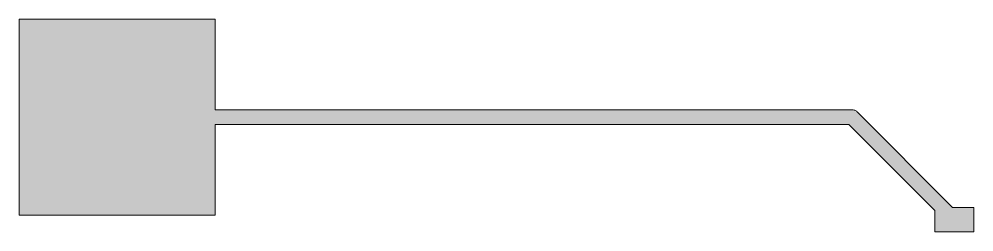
# Model space of a CAD drawing. Header units: millimetres. Extents: x 0 to 27.9, y 0 to 12.6.
# Drawn here: x 0 to 9.74, y 10.39 to 12.56 of the extents above; entities that cross this region are included whole.
import ezdxf

# ---------------------------------------------------------------- set-up
doc = ezdxf.new("R2010")
doc.units = ezdxf.units.MM
doc.header["$MEASUREMENT"] = 0
doc.layers.add('Layer 1', color=7, linetype='Continuous', lineweight=0)

# ---------------------------------------------------------------- blocks, each defined once
blk = doc.blocks.new('Block_1')
at = {"layer": 'Layer 1', "true_color": 0x66cc99, "transparency": 33554585}
h = blk.add_hatch(color=113, dxfattribs=at)
edge = h.paths.add_edge_path()
edge.add_spline(control_points=[(0, 10.557), (0, 10.557), (0, 10.557), (0, 10.557), (0, 10.557), (0, 12.557), (0, 12.557), (0, 12.557), (0, 12.557), (0, 12.557), (0, 12.557), (0, 12.557), (0, 12.557), (0, 12.557), (2, 12.557), (2, 12.557), (2, 12.557), (2, 12.557), (2, 12.557), (2, 12.557), (2, 12.557), (2, 12.557), (2, 12.557), (2, 11.6332), (2, 11.6332), (2, 11.6332), (2, 11.6332), (2, 11.6332), (2, 11.6332), (2, 11.6332), (2, 11.6332), (2, 11.6332), (2, 11.6332), (2, 11.6332), (2, 11.6332), (2, 11.6332), (2, 11.6332), (2, 11.6332), (2, 11.6332), (2, 11.6332), (2, 11.6332), (2, 11.6332), (2, 11.6332), (2, 11.6332), (2, 11.6332), (2, 11.6332), (2, 11.6332), (2, 11.6332), (2, 11.6332), (2, 11.6332), (2, 11.6332), (2, 11.6332), (2, 11.6332), (2, 11.6332), (2, 11.6332), (2, 11.6332), (2, 11.6332), (2, 11.6332), (2, 11.6332), (2, 11.6332), (2, 11.6332), (2, 11.6332), (2, 11.6332), (2, 11.6332), (2, 11.6332), (2, 11.6332), (2, 11.6332), (2, 11.6332), (2, 11.6332), (2, 11.6332), (2, 11.6332), (2, 11.6332), (2, 11.6332), (2, 11.6332), (8.495, 11.6332), (8.495, 11.6332), (8.495, 11.6332), (8.495, 11.6332), (8.495, 11.6332), (8.495, 11.6332), (8.5025, 11.6328), (8.5025, 11.6328), (8.5025, 11.6328), (8.5025, 11.6328), (8.5025, 11.6328), (8.5025, 11.6328), (8.5099, 11.6317), (8.5099, 11.6317), (8.5099, 11.6317), (8.5099, 11.6317), (8.5099, 11.6317), (8.5099, 11.6317), (8.5171, 11.6299), (8.5171, 11.6299), (8.5171, 11.6299), (8.5171, 11.6299), (8.5171, 11.6299), (8.5171, 11.6299), (8.5242, 11.6274), (8.5242, 11.6274), (8.5242, 11.6274), (8.5242, 11.6274), (8.5242, 11.6274), (8.5242, 11.6274), (8.5309, 11.6242), (8.5309, 11.6242), (8.5309, 11.6242), (8.5309, 11.6242), (8.5309, 11.6242), (8.5309, 11.6242), (8.5373, 11.6204), (8.5373, 11.6204), (8.5373, 11.6204), (8.5373, 11.6204), (8.5373, 11.6204), (8.5373, 11.6204), (8.5433, 11.6159), (8.5433, 11.6159), (8.5433, 11.6159), (8.5433, 11.6159), (8.5433, 11.6159), (8.5433, 11.6159), (8.5489, 11.6109), (8.5489, 11.6109), (8.5489, 11.6109), (8.5489, 11.6109), (8.5489, 11.6109), (8.5489, 11.6109), (9.5228, 10.637), (9.5228, 10.637), (9.5228, 10.637), (9.5228, 10.637), (9.5228, 10.637), (9.5228, 10.637), (9.5228, 10.637), (9.5228, 10.637), (9.5228, 10.637), (9.5228, 10.637), (9.5228, 10.637), (9.5228, 10.637), (9.5228, 10.637), (9.5228, 10.637), (9.5228, 10.637), (9.5228, 10.637), (9.5228, 10.637), (9.5228, 10.637), (9.5228, 10.637), (9.5228, 10.637), (9.5228, 10.637), (9.5228, 10.637), (9.5228, 10.637), (9.5228, 10.637), (9.5228, 10.637), (9.5228, 10.637), (9.5228, 10.637), (9.74, 10.637), (9.74, 10.637), (9.74, 10.637), (9.74, 10.637), (9.74, 10.637), (9.74, 10.637), (9.74, 10.637), (9.74, 10.637), (9.74, 10.637), (9.74, 10.387), (9.74, 10.387), (9.74, 10.387), (9.74, 10.387), (9.74, 10.387), (9.74, 10.387), (9.74, 10.387), (9.74, 10.387), (9.74, 10.387), (9.34, 10.387), (9.34, 10.387), (9.34, 10.387), (9.34, 10.387), (9.34, 10.387), (9.34, 10.387), (9.34, 10.387), (9.34, 10.387), (9.34, 10.387), (9.34, 10.6042), (9.34, 10.6042), (9.34, 10.6042), (9.34, 10.6042), (9.34, 10.6042), (9.34, 10.6042), (9.34, 10.6042), (9.34, 10.6042), (9.34, 10.6042), (9.34, 10.6042), (9.34, 10.6042), (9.34, 10.6042), (9.34, 10.6042), (9.34, 10.6042), (9.34, 10.6042), (9.34, 10.6042), (9.34, 10.6042), (9.34, 10.6042), (9.34, 10.6042), (9.34, 10.6042), (9.34, 10.6042), (9.34, 10.6042), (9.34, 10.6042), (9.34, 10.6042), (9.34, 10.6042), (9.34, 10.6042), (9.34, 10.6042), (8.4634, 11.4808), (8.4634, 11.4808), (8.4634, 11.4808), (8.4634, 11.4808), (8.4634, 11.4808), (8.4634, 11.4808), (8.4634, 11.4808), (8.4634, 11.4808), (8.4634, 11.4808), (8.4634, 11.4808), (8.4634, 11.4808), (8.4634, 11.4808), (8.4634, 11.4808), (8.4634, 11.4808), (8.4634, 11.4808), (8.4634, 11.4808), (8.4634, 11.4808), (8.4634, 11.4808), (8.4634, 11.4808), (8.4634, 11.4808), (8.4634, 11.4808), (8.4634, 11.4808), (8.4634, 11.4808), (8.4634, 11.4808), (8.4634, 11.4808), (8.4634, 11.4808), (8.4634, 11.4808), (2, 11.4808), (2, 11.4808), (2, 11.4808), (2, 11.4808), (2, 11.4808), (2, 11.4808), (2, 11.4808), (2, 11.4808), (2, 11.4808), (2, 11.4808), (2, 11.4808), (2, 11.4808), (2, 11.4808), (2, 11.4808), (2, 11.4808), (2, 11.4808), (2, 11.4808), (2, 11.4808), (2, 11.4808), (2, 11.4808), (2, 11.4808), (2, 11.4808), (2, 11.4808), (2, 11.4808), (2, 11.4808), (2, 11.4808), (2, 11.4808), (2, 11.4808), (2, 11.4808), (2, 11.4808), (2, 11.4808), (2, 11.4808), (2, 11.4808), (2, 11.4808), (2, 11.4808), (2, 11.4808), (2, 11.4808), (2, 11.4808), (2, 11.4808), (2, 11.4808), (2, 11.4808), (2, 11.4808), (2, 11.4808), (2, 11.4808), (2, 11.4808), (2, 11.4808), (2, 11.4808), (2, 11.4808), (2, 11.4808), (2, 11.4808), (2, 11.4808), (2, 10.557), (2, 10.557), (2, 10.557), (2, 10.557), (2, 10.557), (2, 10.557), (2, 10.557), (2, 10.557), (2, 10.557), (0, 10.557), (0, 10.557), (0, 10.557), (0, 10.557), (0, 10.557)], knot_values=[0, 0, 0, 0, 1, 1, 1, 2, 2, 2, 3, 3, 3, 4, 4, 4, 5, 5, 5, 6, 6, 6, 7, 7, 7, 8, 8, 8, 9, 9, 9, 10, 10, 10, 11, 11, 11, 12, 12, 12, 13, 13, 13, 14, 14, 14, 15, 15, 15, 16, 16, 16, 17, 17, 17, 18, 18, 18, 19, 19, 19, 20, 20, 20, 21, 21, 21, 22, 22, 22, 23, 23, 23, 24, 24, 24, 25, 25, 25, 26, 26, 26, 27, 27, 27, 28, 28, 28, 29, 29, 29, 30, 30, 30, 31, 31, 31, 32, 32, 32, 33, 33, 33, 34, 34, 34, 35, 35, 35, 36, 36, 36, 37, 37, 37, 38, 38, 38, 39, 39, 39, 40, 40, 40, 41, 41, 41, 42, 42, 42, 43, 43, 43, 44, 44, 44, 45, 45, 45, 46, 46, 46, 47, 47, 47, 48, 48, 48, 49, 49, 49, 50, 50, 50, 51, 51, 51, 52, 52, 52, 53, 53, 53, 54, 54, 54, 55, 55, 55, 56, 56, 56, 57, 57, 57, 58, 58, 58, 59, 59, 59, 60, 60, 60, 61, 61, 61, 62, 62, 62, 63, 63, 63, 64, 64, 64, 65, 65, 65, 66, 66, 66, 67, 67, 67, 68, 68, 68, 69, 69, 69, 70, 70, 70, 71, 71, 71, 72, 72, 72, 73, 73, 73, 74, 74, 74, 75, 75, 75, 76, 76, 76, 77, 77, 77, 78, 78, 78, 79, 79, 79, 80, 80, 80, 81, 81, 81, 82, 82, 82, 83, 83, 83, 84, 84, 84, 85, 85, 85, 86, 86, 86, 87, 87, 87, 88, 88, 88, 89, 89, 89, 90, 90, 90, 91, 91, 91, 92, 92, 92, 93, 93, 93, 94, 94, 94, 95, 95, 95, 96, 96, 96, 97, 97, 97, 98, 98, 98, 99, 99, 99, 100, 100, 100, 100], degree=3, periodic=0)
at = {"layer": 'Layer 1', "color": 251, "lineweight": 18, "true_color": 0x555555}
blk.add_open_spline([(0, 10.557), (0, 10.557), (0, 10.557), (0, 10.557), (0, 10.557), (0, 12.557), (0, 12.557), (0, 12.557), (0, 12.557), (0, 12.557), (0, 12.557), (0, 12.557), (0, 12.557), (0, 12.557), (2, 12.557), (2, 12.557), (2, 12.557), (2, 12.557), (2, 12.557), (2, 12.557), (2, 12.557), (2, 12.557), (2, 12.557), (2, 11.6332), (2, 11.6332), (2, 11.6332), (2, 11.6332), (2, 11.6332), (2, 11.6332), (2, 11.6332), (2, 11.6332), (2, 11.6332), (2, 11.6332), (2, 11.6332), (2, 11.6332), (2, 11.6332), (2, 11.6332), (2, 11.6332), (2, 11.6332), (2, 11.6332), (2, 11.6332), (2, 11.6332), (2, 11.6332), (2, 11.6332), (2, 11.6332), (2, 11.6332), (2, 11.6332), (2, 11.6332), (2, 11.6332), (2, 11.6332), (2, 11.6332), (2, 11.6332), (2, 11.6332), (2, 11.6332), (2, 11.6332), (2, 11.6332), (2, 11.6332), (2, 11.6332), (2, 11.6332), (2, 11.6332), (2, 11.6332), (2, 11.6332), (2, 11.6332), (2, 11.6332), (2, 11.6332), (2, 11.6332), (2, 11.6332), (2, 11.6332), (2, 11.6332), (2, 11.6332), (2, 11.6332), (2, 11.6332), (2, 11.6332), (2, 11.6332), (8.495, 11.6332), (8.495, 11.6332), (8.495, 11.6332), (8.495, 11.6332), (8.495, 11.6332), (8.495, 11.6332), (8.5025, 11.6328), (8.5025, 11.6328), (8.5025, 11.6328), (8.5025, 11.6328), (8.5025, 11.6328), (8.5025, 11.6328), (8.5099, 11.6317), (8.5099, 11.6317), (8.5099, 11.6317), (8.5099, 11.6317), (8.5099, 11.6317), (8.5099, 11.6317), (8.5171, 11.6299), (8.5171, 11.6299), (8.5171, 11.6299), (8.5171, 11.6299), (8.5171, 11.6299), (8.5171, 11.6299), (8.5242, 11.6274), (8.5242, 11.6274), (8.5242, 11.6274), (8.5242, 11.6274), (8.5242, 11.6274), (8.5242, 11.6274), (8.5309, 11.6242), (8.5309, 11.6242), (8.5309, 11.6242), (8.5309, 11.6242), (8.5309, 11.6242), (8.5309, 11.6242), (8.5373, 11.6204), (8.5373, 11.6204), (8.5373, 11.6204), (8.5373, 11.6204), (8.5373, 11.6204), (8.5373, 11.6204), (8.5433, 11.6159), (8.5433, 11.6159), (8.5433, 11.6159), (8.5433, 11.6159), (8.5433, 11.6159), (8.5433, 11.6159), (8.5489, 11.6109), (8.5489, 11.6109), (8.5489, 11.6109), (8.5489, 11.6109), (8.5489, 11.6109), (8.5489, 11.6109), (9.5228, 10.637), (9.5228, 10.637), (9.5228, 10.637), (9.5228, 10.637), (9.5228, 10.637), (9.5228, 10.637), (9.5228, 10.637), (9.5228, 10.637), (9.5228, 10.637), (9.5228, 10.637), (9.5228, 10.637), (9.5228, 10.637), (9.5228, 10.637), (9.5228, 10.637), (9.5228, 10.637), (9.5228, 10.637), (9.5228, 10.637), (9.5228, 10.637), (9.5228, 10.637), (9.5228, 10.637), (9.5228, 10.637), (9.5228, 10.637), (9.5228, 10.637), (9.5228, 10.637), (9.5228, 10.637), (9.5228, 10.637), (9.5228, 10.637), (9.74, 10.637), (9.74, 10.637), (9.74, 10.637), (9.74, 10.637), (9.74, 10.637), (9.74, 10.637), (9.74, 10.637), (9.74, 10.637), (9.74, 10.637), (9.74, 10.387), (9.74, 10.387), (9.74, 10.387), (9.74, 10.387), (9.74, 10.387), (9.74, 10.387), (9.74, 10.387), (9.74, 10.387), (9.74, 10.387), (9.34, 10.387), (9.34, 10.387), (9.34, 10.387), (9.34, 10.387), (9.34, 10.387), (9.34, 10.387), (9.34, 10.387), (9.34, 10.387), (9.34, 10.387), (9.34, 10.6042), (9.34, 10.6042), (9.34, 10.6042), (9.34, 10.6042), (9.34, 10.6042), (9.34, 10.6042), (9.34, 10.6042), (9.34, 10.6042), (9.34, 10.6042), (9.34, 10.6042), (9.34, 10.6042), (9.34, 10.6042), (9.34, 10.6042), (9.34, 10.6042), (9.34, 10.6042), (9.34, 10.6042), (9.34, 10.6042), (9.34, 10.6042), (9.34, 10.6042), (9.34, 10.6042), (9.34, 10.6042), (9.34, 10.6042), (9.34, 10.6042), (9.34, 10.6042), (9.34, 10.6042), (9.34, 10.6042), (9.34, 10.6042), (8.4634, 11.4808), (8.4634, 11.4808), (8.4634, 11.4808), (8.4634, 11.4808), (8.4634, 11.4808), (8.4634, 11.4808), (8.4634, 11.4808), (8.4634, 11.4808), (8.4634, 11.4808), (8.4634, 11.4808), (8.4634, 11.4808), (8.4634, 11.4808), (8.4634, 11.4808), (8.4634, 11.4808), (8.4634, 11.4808), (8.4634, 11.4808), (8.4634, 11.4808), (8.4634, 11.4808), (8.4634, 11.4808), (8.4634, 11.4808), (8.4634, 11.4808), (8.4634, 11.4808), (8.4634, 11.4808), (8.4634, 11.4808), (8.4634, 11.4808), (8.4634, 11.4808), (8.4634, 11.4808), (2, 11.4808), (2, 11.4808), (2, 11.4808), (2, 11.4808), (2, 11.4808), (2, 11.4808), (2, 11.4808), (2, 11.4808), (2, 11.4808), (2, 11.4808), (2, 11.4808), (2, 11.4808), (2, 11.4808), (2, 11.4808), (2, 11.4808), (2, 11.4808), (2, 11.4808), (2, 11.4808), (2, 11.4808), (2, 11.4808), (2, 11.4808), (2, 11.4808), (2, 11.4808), (2, 11.4808), (2, 11.4808), (2, 11.4808), (2, 11.4808), (2, 11.4808), (2, 11.4808), (2, 11.4808), (2, 11.4808), (2, 11.4808), (2, 11.4808), (2, 11.4808), (2, 11.4808), (2, 11.4808), (2, 11.4808), (2, 11.4808), (2, 11.4808), (2, 11.4808), (2, 11.4808), (2, 11.4808), (2, 11.4808), (2, 11.4808), (2, 11.4808), (2, 11.4808), (2, 11.4808), (2, 11.4808), (2, 11.4808), (2, 11.4808), (2, 11.4808), (2, 10.557), (2, 10.557), (2, 10.557), (2, 10.557), (2, 10.557), (2, 10.557), (2, 10.557), (2, 10.557), (2, 10.557), (0, 10.557), (0, 10.557), (0, 10.557), (0, 10.557), (0, 10.557)], degree=3, knots=[0, 0, 0, 0, 1, 1, 1, 2, 2, 2, 3, 3, 3, 4, 4, 4, 5, 5, 5, 6, 6, 6, 7, 7, 7, 8, 8, 8, 9, 9, 9, 10, 10, 10, 11, 11, 11, 12, 12, 12, 13, 13, 13, 14, 14, 14, 15, 15, 15, 16, 16, 16, 17, 17, 17, 18, 18, 18, 19, 19, 19, 20, 20, 20, 21, 21, 21, 22, 22, 22, 23, 23, 23, 24, 24, 24, 25, 25, 25, 26, 26, 26, 27, 27, 27, 28, 28, 28, 29, 29, 29, 30, 30, 30, 31, 31, 31, 32, 32, 32, 33, 33, 33, 34, 34, 34, 35, 35, 35, 36, 36, 36, 37, 37, 37, 38, 38, 38, 39, 39, 39, 40, 40, 40, 41, 41, 41, 42, 42, 42, 43, 43, 43, 44, 44, 44, 45, 45, 45, 46, 46, 46, 47, 47, 47, 48, 48, 48, 49, 49, 49, 50, 50, 50, 51, 51, 51, 52, 52, 52, 53, 53, 53, 54, 54, 54, 55, 55, 55, 56, 56, 56, 57, 57, 57, 58, 58, 58, 59, 59, 59, 60, 60, 60, 61, 61, 61, 62, 62, 62, 63, 63, 63, 64, 64, 64, 65, 65, 65, 66, 66, 66, 67, 67, 67, 68, 68, 68, 69, 69, 69, 70, 70, 70, 71, 71, 71, 72, 72, 72, 73, 73, 73, 74, 74, 74, 75, 75, 75, 76, 76, 76, 77, 77, 77, 78, 78, 78, 79, 79, 79, 80, 80, 80, 81, 81, 81, 82, 82, 82, 83, 83, 83, 84, 84, 84, 85, 85, 85, 86, 86, 86, 87, 87, 87, 88, 88, 88, 89, 89, 89, 90, 90, 90, 91, 91, 91, 92, 92, 92, 93, 93, 93, 94, 94, 94, 95, 95, 95, 96, 96, 96, 97, 97, 97, 98, 98, 98, 99, 99, 99, 100, 100, 100, 100], dxfattribs=at)
blk = doc.blocks.new('Block_0')
at = {"layer": 'Layer 1'}
blk.add_blockref('Block_1', (0, 0), dxfattribs=at)

msp = doc.modelspace()

# ---------------------------------------------------------------- block references
at = {"layer": 'Layer 1'}
msp.add_blockref('Block_0', (0, 0), dxfattribs=at)

doc.saveas('drawing.dxf')
